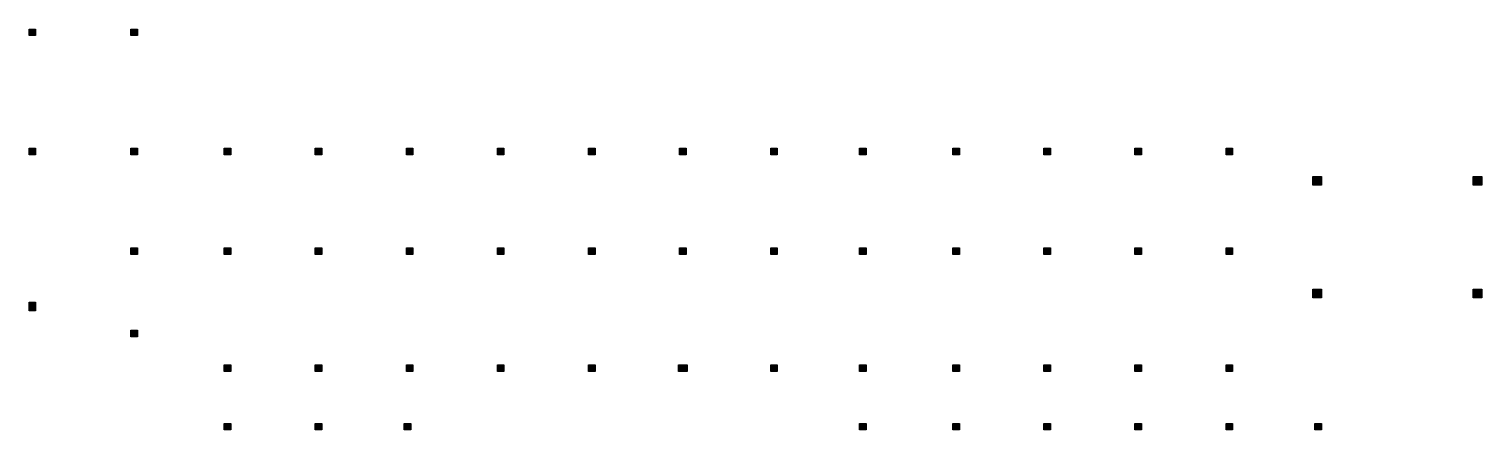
# Model space of a CAD drawing. Extents: x -267865 to -200865, y -95390 to -76890.
import ezdxf

# ---------------------------------------------------------------- set-up
doc = ezdxf.new("R2010")
doc.units = 0
doc.header["$LTSCALE"] = 1000
doc.layers.add('S-COLU-HATCH', color=30, linetype='CONTINUOUS')
doc.layers.add('S-COLU-LINE1', color=6, linetype='CONTINUOUS')

msp = doc.modelspace()

# ---------------------------------------------------------------- hatches: boundary and pattern name
at = {"layer": 'S-COLU-HATCH'}
h = msp.add_hatch(color=0, dxfattribs=at)
h.dxf.hatch_style = 1
h.paths.add_polyline_path([(-267565, -76890), (-267865, -76890), (-267865, -77190), (-267565, -77190)])
h = msp.add_hatch(color=0, dxfattribs=at)
h.dxf.hatch_style = 1
h.paths.add_polyline_path([(-262865, -76890), (-263165, -76890), (-263165, -77190), (-262865, -77190)])
h = msp.add_hatch(color=0, dxfattribs=at)
h.dxf.hatch_style = 1
h.paths.add_polyline_path([(-267565, -82390), (-267865, -82390), (-267865, -82690), (-267565, -82690)])
h = msp.add_hatch(color=0, dxfattribs=at)
h.dxf.hatch_style = 1
h.paths.add_polyline_path([(-262865, -82390), (-263165, -82390), (-263165, -82690), (-262865, -82690)])
h = msp.add_hatch(color=0, dxfattribs=at)
h.dxf.hatch_style = 1
h.paths.add_polyline_path([(-258565, -82390), (-258865, -82390), (-258865, -82690), (-258565, -82690)])
h = msp.add_hatch(color=0, dxfattribs=at)
h.dxf.hatch_style = 1
h.paths.add_polyline_path([(-254365, -82390), (-254665, -82390), (-254665, -82690), (-254365, -82690)])
h = msp.add_hatch(color=0, dxfattribs=at)
h.dxf.hatch_style = 1
h.paths.add_polyline_path([(-250165, -82390), (-250465, -82390), (-250465, -82690), (-250165, -82690)])
h = msp.add_hatch(color=0, dxfattribs=at)
h.dxf.hatch_style = 1
h.paths.add_polyline_path([(-245965, -82390), (-246265, -82390), (-246265, -82690), (-245965, -82690)])
h = msp.add_hatch(color=0, dxfattribs=at)
h.dxf.hatch_style = 1
h.paths.add_polyline_path([(-241765, -82390), (-242065, -82390), (-242065, -82690), (-241765, -82690)])
h = msp.add_hatch(color=0, dxfattribs=at)
h.dxf.hatch_style = 1
h.paths.add_polyline_path([(-237565, -82390), (-237865, -82390), (-237865, -82690), (-237565, -82690)])
h = msp.add_hatch(color=0, dxfattribs=at)
h.dxf.hatch_style = 1
h.paths.add_polyline_path([(-233365, -82390), (-233665, -82390), (-233665, -82690), (-233365, -82690)])
h = msp.add_hatch(color=0, dxfattribs=at)
h.dxf.hatch_style = 1
h.paths.add_polyline_path([(-229265, -82390), (-229565, -82390), (-229565, -82690), (-229265, -82690)])
h = msp.add_hatch(color=0, dxfattribs=at)
h.dxf.hatch_style = 1
h.paths.add_polyline_path([(-224965, -82390), (-225265, -82390), (-225265, -82690), (-224965, -82690)])
h = msp.add_hatch(color=0, dxfattribs=at)
h.dxf.hatch_style = 1
h.paths.add_polyline_path([(-220765, -82390), (-221065, -82390), (-221065, -82690), (-220765, -82690)])
h = msp.add_hatch(color=0, dxfattribs=at)
h.dxf.hatch_style = 1
h.paths.add_polyline_path([(-216565, -82390), (-216865, -82390), (-216865, -82690), (-216565, -82690)])
h = msp.add_hatch(color=0, dxfattribs=at)
h.dxf.hatch_style = 1
h.paths.add_polyline_path([(-212365, -82390), (-212665, -82390), (-212665, -82690), (-212365, -82690)])
h = msp.add_hatch(color=0, dxfattribs=at)
h.dxf.hatch_style = 1
h.paths.add_polyline_path([(-208265, -83690), (-208665, -83690), (-208665, -84090), (-208265, -84090)])
h = msp.add_hatch(color=0, dxfattribs=at)
h.dxf.hatch_style = 1
h.paths.add_polyline_path([(-200865, -83690), (-201265, -83690), (-201265, -84090), (-200865, -84090)])
h = msp.add_hatch(color=0, dxfattribs=at)
h.dxf.hatch_style = 1
h.paths.add_polyline_path([(-262865, -86990), (-263165, -86990), (-263165, -87290), (-262865, -87290)])
h = msp.add_hatch(color=0, dxfattribs=at)
h.dxf.hatch_style = 1
h.paths.add_polyline_path([(-258565, -86990), (-258865, -86990), (-258865, -87290), (-258565, -87290)])
h = msp.add_hatch(color=0, dxfattribs=at)
h.dxf.hatch_style = 1
h.paths.add_polyline_path([(-254365, -86990), (-254665, -86990), (-254665, -87290), (-254365, -87290)])
h = msp.add_hatch(color=0, dxfattribs=at)
h.dxf.hatch_style = 1
h.paths.add_polyline_path([(-250165, -86990), (-250465, -86990), (-250465, -87290), (-250165, -87290)])
h = msp.add_hatch(color=0, dxfattribs=at)
h.dxf.hatch_style = 1
h.paths.add_polyline_path([(-245965, -86990), (-246265, -86990), (-246265, -87290), (-245965, -87290)])
h = msp.add_hatch(color=0, dxfattribs=at)
h.dxf.hatch_style = 1
h.paths.add_polyline_path([(-241765, -86990), (-242065, -86990), (-242065, -87290), (-241765, -87290)])
h = msp.add_hatch(color=0, dxfattribs=at)
h.dxf.hatch_style = 1
h.paths.add_polyline_path([(-237565, -86990), (-237865, -86990), (-237865, -87290), (-237565, -87290)])
h = msp.add_hatch(color=0, dxfattribs=at)
h.dxf.hatch_style = 1
h.paths.add_polyline_path([(-233365, -86990), (-233665, -86990), (-233665, -87290), (-233365, -87290)])
h = msp.add_hatch(color=0, dxfattribs=at)
h.dxf.hatch_style = 1
h.paths.add_polyline_path([(-229265, -86990), (-229565, -86990), (-229565, -87290), (-229265, -87290)])
h = msp.add_hatch(color=0, dxfattribs=at)
h.dxf.hatch_style = 1
h.paths.add_polyline_path([(-224965, -86990), (-225265, -86990), (-225265, -87290), (-224965, -87290)])
h = msp.add_hatch(color=0, dxfattribs=at)
h.dxf.hatch_style = 1
h.paths.add_polyline_path([(-220765, -86990), (-221065, -86990), (-221065, -87290), (-220765, -87290)])
h = msp.add_hatch(color=0, dxfattribs=at)
h.dxf.hatch_style = 1
h.paths.add_polyline_path([(-216565, -86990), (-216865, -86990), (-216865, -87290), (-216565, -87290)])
h = msp.add_hatch(color=0, dxfattribs=at)
h.dxf.hatch_style = 1
h.paths.add_polyline_path([(-212365, -86990), (-212665, -86990), (-212665, -87290), (-212365, -87290)])
h = msp.add_hatch(color=0, dxfattribs=at)
h.dxf.hatch_style = 1
h.paths.add_polyline_path([(-208265, -88890), (-208665, -88890), (-208665, -89290), (-208265, -89290)])
h = msp.add_hatch(color=0, dxfattribs=at)
h.dxf.hatch_style = 1
h.paths.add_polyline_path([(-200865, -88890), (-201265, -88890), (-201265, -89290), (-200865, -89290)])
h = msp.add_hatch(color=0, dxfattribs=at)
h.dxf.hatch_style = 1
h.paths.add_polyline_path([(-267565, -89490), (-267865, -89490), (-267865, -89890), (-267565, -89890)])
h = msp.add_hatch(color=0, dxfattribs=at)
h.dxf.hatch_style = 1
h.paths.add_polyline_path([(-262865, -90790), (-263165, -90790), (-263165, -91090), (-262865, -91090)])
h = msp.add_hatch(color=0, dxfattribs=at)
h.dxf.hatch_style = 1
h.paths.add_polyline_path([(-258565, -92390), (-258865, -92390), (-258865, -92690), (-258565, -92690)])
h = msp.add_hatch(color=0, dxfattribs=at)
h.dxf.hatch_style = 1
h.paths.add_polyline_path([(-254365, -92390), (-254665, -92390), (-254665, -92690), (-254365, -92690)])
h = msp.add_hatch(color=0, dxfattribs=at)
h.dxf.hatch_style = 1
h.paths.add_polyline_path([(-250165, -92390), (-250465, -92390), (-250465, -92690), (-250165, -92690)])
h = msp.add_hatch(color=0, dxfattribs=at)
h.dxf.hatch_style = 1
h.paths.add_polyline_path([(-245965, -92390), (-246265, -92390), (-246265, -92690), (-245965, -92690)])
h = msp.add_hatch(color=0, dxfattribs=at)
h.dxf.hatch_style = 1
h.paths.add_polyline_path([(-241765, -92390), (-242065, -92390), (-242065, -92690), (-241765, -92690)])
h = msp.add_hatch(color=0, dxfattribs=at)
h.dxf.hatch_style = 1
h.paths.add_polyline_path([(-237515, -92390), (-237915, -92390), (-237915, -92690), (-237515, -92690)])
h = msp.add_hatch(color=0, dxfattribs=at)
h.dxf.hatch_style = 1
h.paths.add_polyline_path([(-233365, -92690), (-233365, -92390), (-233665, -92390), (-233665, -92690)])
h = msp.add_hatch(color=0, dxfattribs=at)
h.dxf.hatch_style = 1
h.paths.add_polyline_path([(-229265, -92390), (-229565, -92390), (-229565, -92690), (-229265, -92690)])
h = msp.add_hatch(color=0, dxfattribs=at)
h.dxf.hatch_style = 1
h.paths.add_polyline_path([(-224965, -92390), (-225265, -92390), (-225265, -92690), (-224965, -92690)])
h = msp.add_hatch(color=0, dxfattribs=at)
h.dxf.hatch_style = 1
h.paths.add_polyline_path([(-220765, -92390), (-221065, -92390), (-221065, -92690), (-220765, -92690)])
h = msp.add_hatch(color=0, dxfattribs=at)
h.dxf.hatch_style = 1
h.paths.add_polyline_path([(-216865, -92390), (-216865, -92690), (-216565, -92690), (-216565, -92390)])
h = msp.add_hatch(color=0, dxfattribs=at)
h.dxf.hatch_style = 1
h.paths.add_polyline_path([(-212365, -92390), (-212665, -92390), (-212665, -92690), (-212365, -92690)])
h = msp.add_hatch(color=0, dxfattribs=at)
h.dxf.hatch_style = 1
h.paths.add_polyline_path([(-258565, -95090), (-258865, -95090), (-258865, -95390), (-258565, -95390)])
h = msp.add_hatch(color=0, dxfattribs=at)
h.dxf.hatch_style = 1
h.paths.add_polyline_path([(-254365, -95090), (-254665, -95090), (-254665, -95390), (-254365, -95390)])
h = msp.add_hatch(color=0, dxfattribs=at)
h.dxf.hatch_style = 1
h.paths.add_polyline_path([(-250265, -95090), (-250565, -95090), (-250565, -95390), (-250265, -95390)])
h = msp.add_hatch(color=0, dxfattribs=at)
h.dxf.hatch_style = 1
h.paths.add_polyline_path([(-229265, -95390), (-229265, -95090), (-229565, -95090), (-229565, -95390)])
h = msp.add_hatch(color=0, dxfattribs=at)
h.dxf.hatch_style = 1
h.paths.add_polyline_path([(-224965, -95090), (-225265, -95090), (-225265, -95390), (-224965, -95390)])
h = msp.add_hatch(color=0, dxfattribs=at)
h.dxf.hatch_style = 1
h.paths.add_polyline_path([(-220765, -95090), (-221065, -95090), (-221065, -95390), (-220765, -95390)])
h = msp.add_hatch(color=0, dxfattribs=at)
h.dxf.hatch_style = 1
h.paths.add_polyline_path([(-216865, -95090), (-216865, -95390), (-216565, -95390), (-216565, -95090)])
h = msp.add_hatch(color=0, dxfattribs=at)
h.dxf.hatch_style = 1
h.paths.add_polyline_path([(-212365, -95090), (-212665, -95090), (-212665, -95390), (-212365, -95390)])
h = msp.add_hatch(color=0, dxfattribs=at)
h.dxf.hatch_style = 1
h.paths.add_polyline_path([(-208265, -95090), (-208565, -95090), (-208565, -95390), (-208265, -95390)])

# ---------------------------------------------------------------- linework, layer by layer
at = {"layer": 'S-COLU-LINE1', "linetype": 'ByBlock'}
for points in [[(-267565, -76890), (-267565, -77190), (-267865, -77190), (-267865, -76890)], [(-262865, -76890), (-262865, -77190), (-263165, -77190), (-263165, -76890)], [(-267565, -82390), (-267565, -82690), (-267865, -82690), (-267865, -82390)], [(-262865, -82390), (-262865, -82690), (-263165, -82690), (-263165, -82390)], [(-258565, -82390), (-258565, -82690), (-258865, -82690), (-258865, -82390)], [(-254365, -82390), (-254365, -82690), (-254665, -82690), (-254665, -82390)], [(-250165, -82390), (-250165, -82690), (-250465, -82690), (-250465, -82390)], [(-245965, -82390), (-245965, -82690), (-246265, -82690), (-246265, -82390)], [(-241765, -82390), (-241765, -82690), (-242065, -82690), (-242065, -82390)], [(-237565, -82390), (-237565, -82690), (-237865, -82690), (-237865, -82390)], [(-233365, -82390), (-233365, -82690), (-233665, -82690), (-233665, -82390)], [(-229265, -82390), (-229265, -82690), (-229565, -82690), (-229565, -82390)], [(-224965, -82390), (-224965, -82690), (-225265, -82690), (-225265, -82390)], [(-220765, -82390), (-220765, -82690), (-221065, -82690), (-221065, -82390)], [(-216565, -82390), (-216565, -82690), (-216865, -82690), (-216865, -82390)], [(-212365, -82390), (-212365, -82690), (-212665, -82690), (-212665, -82390)], [(-208265, -83690), (-208265, -84090), (-208665, -84090), (-208665, -83690)], [(-200865, -83690), (-200865, -84090), (-201265, -84090), (-201265, -83690)], [(-262865, -86990), (-262865, -87290), (-263165, -87290), (-263165, -86990)], [(-258565, -86990), (-258565, -87290), (-258865, -87290), (-258865, -86990)], [(-254365, -86990), (-254365, -87290), (-254665, -87290), (-254665, -86990)], [(-250165, -86990), (-250165, -87290), (-250465, -87290), (-250465, -86990)], [(-245965, -86990), (-245965, -87290), (-246265, -87290), (-246265, -86990)], [(-241765, -86990), (-241765, -87290), (-242065, -87290), (-242065, -86990)], [(-237565, -86990), (-237565, -87290), (-237865, -87290), (-237865, -86990)], [(-233365, -86990), (-233365, -87290), (-233665, -87290), (-233665, -86990)], [(-229265, -86990), (-229265, -87290), (-229565, -87290), (-229565, -86990)], [(-224965, -86990), (-224965, -87290), (-225265, -87290), (-225265, -86990)], [(-220765, -86990), (-220765, -87290), (-221065, -87290), (-221065, -86990)], [(-216565, -86990), (-216565, -87290), (-216865, -87290), (-216865, -86990)], [(-212365, -86990), (-212365, -87290), (-212665, -87290), (-212665, -86990)], [(-208265, -88890), (-208265, -89290), (-208665, -89290), (-208665, -88890)], [(-200865, -88890), (-200865, -89290), (-201265, -89290), (-201265, -88890)], [(-267565, -89490), (-267565, -89890), (-267865, -89890), (-267865, -89490)], [(-262865, -90790), (-262865, -91090), (-263165, -91090), (-263165, -90790)], [(-258565, -92390), (-258565, -92690), (-258865, -92690), (-258865, -92390)], [(-254365, -92390), (-254365, -92690), (-254665, -92690), (-254665, -92390)], [(-250165, -92390), (-250165, -92690), (-250465, -92690), (-250465, -92390)], [(-245965, -92390), (-245965, -92690), (-246265, -92690), (-246265, -92390)], [(-241765, -92390), (-241765, -92690), (-242065, -92690), (-242065, -92390)], [(-237515, -92390), (-237515, -92690), (-237915, -92690), (-237915, -92390)], [(-233365, -92390), (-233365, -92690), (-233665, -92690), (-233665, -92390)], [(-229265, -92390), (-229265, -92690), (-229565, -92690), (-229565, -92390)], [(-224965, -92390), (-224965, -92690), (-225265, -92690), (-225265, -92390)], [(-220765, -92390), (-220765, -92690), (-221065, -92690), (-221065, -92390)], [(-216565, -92390), (-216565, -92690), (-216865, -92690), (-216865, -92390)], [(-212365, -92390), (-212365, -92690), (-212665, -92690), (-212665, -92390)], [(-258565, -95090), (-258565, -95390), (-258865, -95390), (-258865, -95090)], [(-254365, -95090), (-254365, -95390), (-254665, -95390), (-254665, -95090)], [(-250265, -95090), (-250265, -95390), (-250565, -95390), (-250565, -95090)], [(-229265, -95090), (-229265, -95390), (-229565, -95390), (-229565, -95090)], [(-224965, -95090), (-224965, -95390), (-225265, -95390), (-225265, -95090)], [(-220765, -95090), (-220765, -95390), (-221065, -95390), (-221065, -95090)], [(-216565, -95090), (-216565, -95390), (-216865, -95390), (-216865, -95090)], [(-212365, -95090), (-212365, -95390), (-212665, -95390), (-212665, -95090)], [(-208265, -95090), (-208265, -95390), (-208565, -95390), (-208565, -95090)]]:
    msp.add_lwpolyline(points, close=True, dxfattribs=at)

doc.saveas('drawing.dxf')
